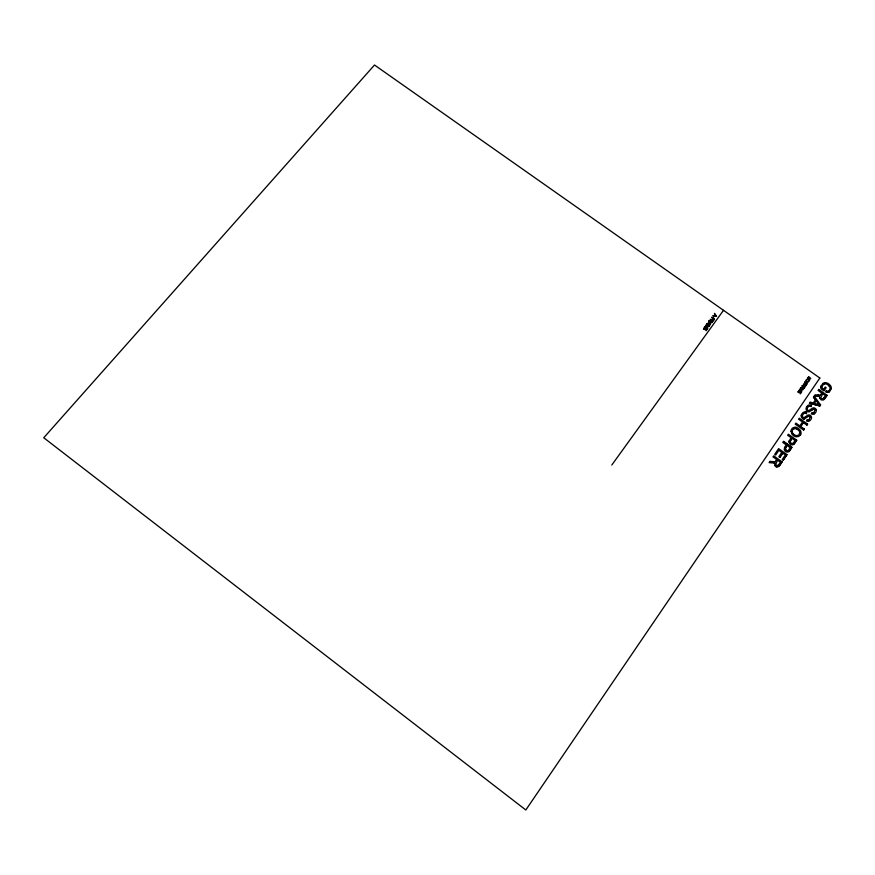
<?xml version="1.0" encoding="UTF-8"?>
<svg xmlns="http://www.w3.org/2000/svg" width="875" height="875" viewBox="0 0 875 875"><rect width="100%" height="100%" fill="white"/><g stroke="black" fill="none" stroke-linecap="round" stroke-linejoin="round"><path stroke-width="1.31" d="M710.456 322.197L710.566 321.398A1.137 1.039 31.7 0 1 710.248 321.508A2.822 2.559 31.7 0 1 709.723 321.508L708.662 321.398L710.445 324.712L706.956 323.761L708.258 323.706L708.958 321.005M799.87 432.753L798.645 435.258L795.922 435.662M819.558 397.994L819.569 396.966M801.653 417.353A3.084 2.778 40.5 0 1 801.478 416.981A2.888 2.603 40.5 0 1 801.292 416.172L801.292 415.745A4.211 3.795 40.5 0 1 801.631 414.455L802.342 413.361M801.303 415.953L801.303 415.734A4.211 3.795 40.5 0 1 801.642 414.455M803.873 385.744L803.83 386.52M809.025 419.858L810.184 417.025A1.291 1.17 40.7 0 0 809.823 416.544L809.572 416.38M813.652 409.139A1.159 1.039 40.3 0 1 814.242 409.248L814.603 409.478A1.291 1.159 40.3 0 1 814.953 409.959L813.805 412.77M789.163 451.445A3.03 2.756 42.3 0 1 784.252 449.564L784.58 447.409M811.475 417.889L811.475 417.277A2.505 2.264 40.7 0 0 811.256 416.544L811.18 416.358A2.614 2.363 40.7 0 0 810.152 415.275A2.297 2.078 40.6 0 0 808.741 414.903L808.073 415.045A3.752 3.38 40.7 0 0 807.428 415.352L805.252 417.069M811.497 417.67L811.442 418.086A4.638 4.178 40.6 0 1 811.016 419.3L810.906 419.497A6.442 5.808 40.5 0 1 810.491 420.087L808.916 421.247A2.734 2.461 40.7 0 1 807.92 421.367A3.052 2.745 40.7 0 1 806.553 420.93L807.013 419.748L807.811 420.066M807.286 408.647L807.286 409.172A1.477 1.323 40.2 0 0 808.773 410.55M785.345 448.831L785.466 448.328A4.572 4.156 42.4 0 1 785.892 447.541L787.216 445.583L790.212 447.716L788.9 449.652A5.786 5.261 42 0 1 788.167 450.581M790.212 441.634L790.333 441.131A4.561 4.134 42 0 1 790.759 440.344L792.072 438.397L795.069 440.53L793.702 442.531A5.775 5.239 41.6 0 1 793.034 443.384M820.936 386.914L820.925 388.752L824.009 390.906L826.164 387.713L825.202 387.045L823.714 389.233L822.139 388.128A4.791 4.287 39.3 0 1 822.205 386.761A4.43 3.97 39.3 0 1 824.086 384.114M820.925 386.925L821.209 385.798M831.173 388.752L831.239 388.281A4.222 3.784 39.3 0 0 830.659 386.017M831.162 388.894L829.533 391.617M789.075 441.12L788.977 442.083M789.064 441.12L791.109 437.719L787.653 435.269L788.364 434.23L796.731 440.18L794.664 443.22A8.75 7.941 41.5 0 1 793.942 444.15M826.175 390.895L825.814 392.022L826.755 392.306M776.727 465.598L778.247 465.259L780.434 462.186L777.667 460.228L775.633 464.494M821.198 385.809L823.123 383.338M774.725 462.744L774.802 465.588M804.125 385.93L804.683 385.087L805.459 385.634L804.398 386.564M819.82 396.134L819.908 395.97A3.423 3.073 39.4 0 1 818.989 396.287M710.861 321.617L711.539 320.655L712.436 321.289L711.222 322.372M822.708 393.695L820.783 397.939M800.548 434.809L800.669 434.602A4.594 4.156 41.3 0 0 800.92 431.736A4.802 4.353 41.3 0 0 799.848 429.767L798.339 428.4A5.863 5.316 41.3 0 0 795.955 427.35M784.569 447.42L786.253 444.894L782.786 442.444L783.497 441.405L791.875 447.366L789.862 450.33A8.772 7.973 41.9 0 1 789.086 451.347A8.772 7.973 41.9 0 0 789.797 450.417L789.808 450.428M806.422 413.667L806.597 412.398A3.522 3.172 40.4 0 0 805.241 411.983A3.237 2.92 40.4 0 0 803.677 412.256L802.703 412.956M779.505 465.664L782.097 461.847M783.223 460.184L786.986 454.595L778.597 448.613L774.692 454.377L775.666 455.055L778.87 450.33L781.769 452.397L778.881 456.662L779.855 457.341L782.742 453.086L785.334 454.934L782.25 459.495L783.223 460.173L786.997 454.584M789.928 450.242L791.864 447.377L783.486 441.416M794.795 443.045L796.72 440.191M803.469 422.669L806.914 425.097L807.603 424.08L799.258 418.184L798.569 419.202L802.517 421.98L799.859 425.895L795.922 423.095L795.222 424.123L803.578 430.041L804.256 429.023L800.822 426.573L803.48 422.669M806.903 425.108L807.592 424.091M820.553 404.884L819.82 405.978L809.452 403.156L810.195 402.073L813.291 403.003L815.467 399.777L813.498 397.206L814.22 396.145L820.575 404.873L819.831 405.967L809.463 403.145M824.064 399.536L827.039 395.281L818.759 389.452M779.767 465.292L782.108 461.836L773.697 455.842L772.986 456.881L776.716 459.528L775.83 460.819A4.102 3.741 42.6 0 1 775.48 461.278M803.578 430.041L804.278 429.012M824.808 398.606L827.05 395.27M769.934 461.387L769.092 462.623L772.286 462.919A8.63 7.875 42.3 0 0 773.85 462.908A3.489 3.183 42.7 0 0 774.78 462.591A3.489 3.183 42.7 0 1 773.872 462.908M818.77 389.441L818.081 390.447L821.756 393.028L820.903 394.264A4.025 3.609 39.3 0 1 820.564 394.702M779.844 457.352L782.731 453.097M799.848 391.65L799.028 392.853L800.122 391.847L800.866 392.372L800.275 393.827L801.336 392.273L798.93 390.589L797.836 392.208L799.017 391.07L799.848 391.65L799.006 391.081M804.169 385.23L803.545 383.862L805.93 385.536L805.066 386.761M804.792 382.025L807.188 383.698L806.181 385.164L806.717 383.797L805.952 383.272L804.989 384.092L805.689 383.075L804.803 382.014M801.653 391.803L800.614 389.714M810.633 378.645L808.467 376.666L810.108 378.23L807.527 378.033M799.466 389.823L801.664 391.792M800.702 388.019L802.528 389.736L800.067 388.938M807.538 378.033L809.714 380.012L808.062 378.448L810.644 378.645M806.958 406.525L806.422 407.4A4.2 3.784 40.2 0 0 806.083 408.68L806.094 409.106A2.877 2.592 40.2 0 0 806.269 409.905A3.073 2.767 40.2 0 0 806.444 410.288A2.789 2.505 40.2 0 0 807.209 411.206A2.953 2.669 40.2 0 0 807.712 411.534A2.45 2.209 40.2 0 0 809.134 411.852L812.459 409.762M710.938 320.819L710.238 319.233L712.994 321.18L711.944 322.58M704.638 326.966L707.416 328.902L706.114 330.706L706.847 329.011L705.994 328.42L704.998 329.787L705.677 328.191L704.714 327.523M611.8 465.019L723.516 310.319M704.648 326.955L703.631 329.022M703.62 329.033L704.725 327.512M709.581 324.089L708.619 323.837L709.253 322.973L709.866 323.805A3.828 3.478 32 0 0 710.281 324.33L709.745 324.144M713.18 317.548L713.869 316.586M715.903 316.17L716.089 316.236A3.817 3.456 31.8 0 1 715.706 315.733L715.105 314.88L714.47 315.755L715.914 316.159M708.63 323.827L709.264 322.962M714.481 315.744L715.105 314.88M779.516 465.664L778.848 466.419M806.947 406.536L808.073 405.42M711.867 322.656L711.178 322.798M810.775 409.402L812.219 408.286A3.741 3.369 40.4 0 1 812.853 407.991L813.531 407.837A2.297 2.067 40.3 0 1 814.92 408.22A2.614 2.352 40.3 0 1 815.938 409.303L816.025 409.478A2.505 2.253 40.3 0 1 816.255 410.211L816.222 411.02A4.627 4.167 40.3 0 1 815.795 412.223L815.686 412.42A6.42 5.786 40.2 0 1 815.27 413.011L814.439 413.787M810.786 409.391L809.911 410.091M829.544 391.606L828.909 392.044M807.68 416.828L804.344 418.917A2.461 2.22 40.5 0 1 802.911 418.611A2.964 2.68 40.5 0 1 802.419 418.283A2.789 2.516 40.5 0 1 801.653 417.353A3.084 2.778 40.5 0 1 801.489 416.97M812.448 409.773L813.662 409.128M805.263 417.058L804.191 417.605M778.553 466.659L776.891 466.977M814.45 413.777L813.695 414.159A2.723 2.45 40.4 0 1 812.711 414.28A3.041 2.734 40.4 0 1 811.344 413.842L811.803 412.672L812.591 412.989M823.112 383.348L825.311 382.648M808.106 416.522L808.883 416.194A1.159 1.05 40.7 0 1 809.463 416.314L809.583 416.369M823.55 399.973L821.166 399.941L819.569 397.983M804.847 386.925L804.048 386.761M809.036 419.847L808.697 420.022A1.706 1.542 40.7 0 1 807.986 420.098L807.8 420.077M813.816 412.77L813.477 412.945A1.706 1.531 40.4 0 1 812.766 413.022L812.58 412.989M826.744 392.317L828.92 392.033M809.583 410.309L808.981 410.528M808.259 405.311L808.478 405.202A3.227 2.909 40.1 0 1 810.009 404.939A3.511 3.161 40.1 0 1 811.377 405.344L811.212 406.613L810.392 406.252M807.253 408.647A3.544 3.183 40.2 0 1 807.887 407.258L807.997 407.094A3.347 3.008 40.2 0 1 809.08 406.295L809.528 406.175A1.859 1.673 40.1 0 1 809.955 406.175L810.567 406.295M821.341 398.617L823.156 398.694L825.42 395.609L822.697 393.706M804.737 386.958L804.158 386.838M822.62 398.934L822.697 398.913A2.712 2.428 39.7 0 0 823.758 397.95M803.6 385.831L803.633 385.82A2.439 2.188 38.5 0 1 803.152 385.831M825.3 382.659L826.109 382.725A6.081 5.447 39.3 0 1 830.605 386.039M803.6 385.503L802.484 385.405L801.938 387.767C797.803 386.553 808.894 391.311 802.222 385.798M769.923 461.398L773.62 461.694A3.653 3.325 42.6 0 0 775.545 461.42M817.895 395.052L818.748 395.095M817.775 395.041L815.128 394.8L814.319 395.981L817.458 396.277M708.947 321.016L709.767 321.081M802.255 385.744L803.163 385.831M708.673 321.387L709.734 321.497M776.803 466.955L776.038 466.692M805.623 413.306L805.164 413.23A1.87 1.684 40.4 0 0 804.737 413.241L804.3 413.361A3.347 3.019 40.5 0 0 803.206 414.17L803.086 414.302A3.544 3.205 40.5 0 0 802.462 415.712M707.208 323.411L708.247 323.717M795.933 435.652L794.938 435.247M805.612 413.317L806.433 413.656M706.016 325.062L708.881 325.992L706.781 324.002L709.548 325.948L709.166 326.473L706.606 325.609M803.502 388.216L802.266 387.866L802.791 387.1L803.327 387.822A3.303 2.975 38.7 0 0 803.688 388.292L803.6 388.248M800.669 389.452L803.097 389.703L800.691 388.019M706.497 325.588L707.798 328.366L705.031 326.419L707.591 327.709M818.902 404.666L814.384 403.342L816.178 400.706L818.048 403.233A11.495 10.303 39.9 0 0 819.328 404.83L819.131 404.742M819.241 404.786L819.339 404.819A11.495 10.303 39.9 0 1 818.048 403.233M775.95 466.648L774.791 465.598M794.806 435.181L793.012 433.727A3.587 3.248 41.3 0 1 792.247 432.425A3.445 3.117 41.3 0 1 794.762 428.488M798.284 429.909L797.07 429.056A3.566 3.227 41.3 0 0 792.028 432.283M799.455 389.823L801.467 391.234L799.892 389.189M800.111 391.858L800.855 392.372M776.234 465.314L775.688 464.614M798.273 429.92L799.63 431.594A2.592 2.341 41.4 0 1 799.794 432.097L799.859 432.764M813.487 397.217L815.456 399.787M705.819 325.336L707.591 327.72M802.473 415.986L802.484 416.248A1.564 1.411 40.5 0 0 803.163 417.32A1.477 1.334 40.5 0 0 803.983 417.627M794.03 444.238A3.019 2.745 41.9 0 1 789.119 442.356M793.078 443.33A1.805 1.63 41.9 0 1 790.355 441.634M790.147 442.061A2.92 2.647 41.9 0 1 790.825 440.398M829.402 386.214A3.478 3.106 39.3 0 1 826.142 391.037M824.009 383.884A4.55 4.069 39.3 0 1 829.15 386.323M820.63 394.844A3.577 3.216 39.4 0 1 818.737 395.052M818.989 396.277A8.455 7.591 39.1 0 1 817.447 396.277M816.025 409.478A2.505 2.253 40.3 0 1 816.244 410.222M809.812 416.555A1.291 1.17 40.7 0 1 810.173 417.036M805.23 411.994A3.522 3.172 40.4 0 1 806.597 412.398M804.355 418.917A2.461 2.22 40.5 0 1 802.922 418.6M800.581 434.831A5.305 4.802 41.3 0 1 791.12 431.32M790.978 431.298A4.867 4.408 41.3 0 1 795.955 427.273M799.63 431.594A2.592 2.341 41.4 0 1 799.783 432.108M793.308 434.022A3.806 3.445 41.3 0 1 792.17 432.272M794.752 428.389A4.298 3.894 41.3 0 1 797.606 429.45M785.455 448.842A1.772 1.608 42.3 0 0 788.123 450.538A1.805 1.641 42.3 0 1 785.52 449.258M785.28 449.258A2.92 2.658 42.3 0 1 785.958 447.584M778.706 464.625A2.767 2.527 43 0 1 777.558 465.719M819.842 378.022L525.82 809.987L43.75 437.762L374.5 65.013L819.842 378.022M712.775 318.336L711.933 319.506L713.092 318.566L713.967 319.178L713.311 320.742L714.525 319.069L711.758 317.133L712.775 318.336M716.548 316.258L712.808 315.678L714.109 315.634L714.875 314.573L714.481 313.381L716.548 316.269M806.214 381.03A1.488 1.345 38.4 0 0 808.697 381.533A1.488 1.345 38.4 0 0 807.68 379.225A1.488 1.345 38.4 0 0 806.214 381.03M806.531 380.931A1.159 1.039 38.4 0 0 808.456 381.336A1.159 1.039 38.4 0 0 807.68 379.542A1.159 1.039 38.4 0 0 806.531 380.931"/></g></svg>
